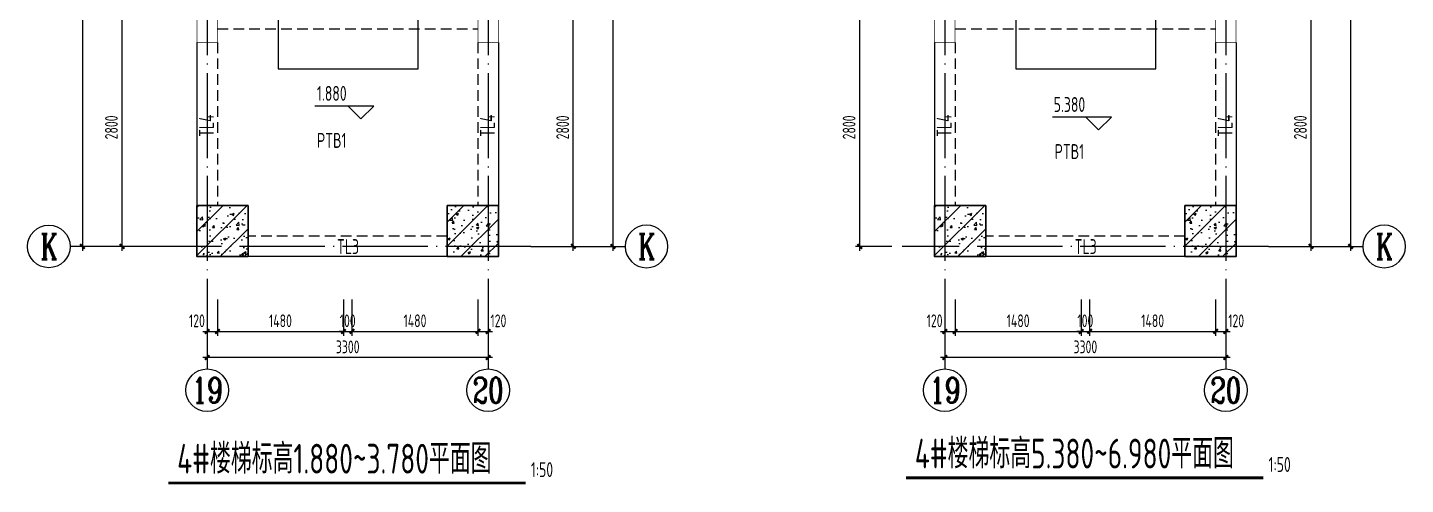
# Model space of a CAD drawing. Extents: x 56246 to 893198, y -950445 to -423535.
# Drawn here: x 383830 to 400013, y -476331 to -470956 of the extents above; entities that cross this region are included whole.
import ezdxf
from ezdxf.enums import TextEntityAlignment as Align

# ---------------------------------------------------------------- set-up
doc = ezdxf.new("R2010")
doc.units = 0
doc.header["$LTSCALE"] = 500
for name, pattern in [('CONTINOUS', [0]), ('DOTE', [2.42, 2, -0.2, 0.02, -0.2]), ('HIDDEN', [0.375, 0.25, -0.125])]:
    doc.linetypes.add(name, pattern=pattern)
for name, color, linetype, lineweight in [('0S-板-上层柱线', 6, 'Continuous', 18), ('0S-柱-线', 50, 'Continuous', 30), ('0S-梁-不可见', 4, 'HIDDEN', 18), ('0S-梁-线', 5, 'Continuous', 18), ('0S-楼梯-文字', 4, 'Continuous', 20), ('0S-轴线', 1, 'DOTE', 13), ('0S-轴线尺寸', 6, 'CONTINOUS', 18), ('0S-轴线编号', 6, 'CONTINOUS', 18), ('上层柱线', 6, 'Continuous', 18)]:
    doc.layers.add(name, color=color, linetype=linetype, lineweight=lineweight)
doc.layers.add('PUB_DIM', color=3, linetype='Continuous')
doc.styles.add('TSSD_Axis', font='complex.shx', dxfattribs={"width": 0.7, "bigfont": 'hztxt.shx'})
doc.styles.add('TSSD_DIMENSION', font='tssdeng.shx', dxfattribs={"width": 0.7, "bigfont": 'Hztxt.shx'})
doc.styles.add('TSSD_Rein', font='Tssdeng.shx', dxfattribs={"width": 0.7, "bigfont": 'hztxt.shx'})
doc.dimstyles.new('TSSD_50_50', dxfattribs={"dimtxt": 150, "dimasz": 50, "dimexe": 50, "dimexo": 125, "dimgap": 50, "dimtad": 1, "dimdec": 0, "dimzin": 0, "dimdsep": 46, "dimtxsty": 'TSSD_DIMENSION', "dimblk": 'ARCHTICK', "dimblk1": 'ARCHTICK', "dimblk2": 'ARCHTICK', "dimcen": 0, "dimdle": 50, "dimclrt": 7, "dimadec": 0, "dimazin": 0, "dimtfac": 1, "dimtdec": 0, "dimtix": 1, "dimtmove": 2, "dimatfit": 3, "dimfxl": 1, "dimtolj": 1, "dimtzin": 0, "dimarcsym": 0})
pattern_1 = [(45, (-63601.38, -22206.57), (-141.421356, 141.421356), []), (50, (-63601.38, -22206.57), (286.90407, -25.10085), [30, -330]), (355, (-63601.38, -22206.57), (-55.50053, 300.87685), [24, -264]), (100.4514, (-63577.47, -22208.66), (231.40375, 275.77582), [25.49608, -280.45684]), (46.1842, (-63601.38, -22126.57), (426.89642, -66.2076), [45, -495]), (96.6356, (-63565.8, -22132.1), (373.86508, 389.64715), [38.24412, -420.6852]), (351.1842, (-63601.38, -22126.57), (373.86478, 389.64744), [36, -396]), (21, (-63561.38, -22146.57), (238.76282, -161.04756), [30, -330]), (326, (-63561.38, -22146.57), (97.32613, 290.06002), [24, -264]), (71.4514, (-63541.48, -22159.99), (336.08905, 129.0122), [25.49608, -280.45684]), (37.5, (-63601.38, -22206.57), (4.863942, 133.157542), [2, -260.8, 2, -268, 2, -265]), (7.5, (-63601.38, -22206.57), (105.227815, 157.764685), [2, -152.8, 2, -254.8, 2, -101]), (327.5, (-63690.58, -22206.57), (213.528974, -9.021949), [2, -100, 2, -312, 2, -414]), (317.5, (-63730.58, -22206.57), (233.27447, 40.041993), [2, -130, 2, -207.2, 2, -294])]
pattern_2 = [(45, (-54937.36, -22206.57), (-141.421356, 141.421356), []), (50, (-54937.36, -22206.57), (286.90407, -25.10085), [30, -330]), (355, (-54937.36, -22206.57), (-55.50053, 300.87685), [24, -264]), (100.4514, (-54913.45, -22208.66), (231.40375, 275.77582), [25.49608, -280.45684]), (46.1842, (-54937.36, -22126.57), (426.89642, -66.2076), [45, -495]), (96.6356, (-54901.8, -22132.1), (373.86508, 389.64715), [38.24412, -420.6852]), (351.1842, (-54937.36, -22126.57), (373.86478, 389.64744), [36, -396]), (21, (-54897.36, -22146.57), (238.76282, -161.04756), [30, -330]), (326, (-54897.36, -22146.57), (97.32613, 290.06002), [24, -264]), (71.4514, (-54877.46, -22159.99), (336.08905, 129.0122), [25.49608, -280.45684]), (37.5, (-54937.36, -22206.57), (4.863942, 133.157542), [2, -260.8, 2, -268, 2, -265]), (7.5, (-54937.36, -22206.57), (105.227815, 157.764685), [2, -152.8, 2, -254.8, 2, -101]), (327.5, (-55026.56, -22206.57), (213.528974, -9.021949), [2, -100, 2, -312, 2, -414]), (317.5, (-55066.56, -22206.57), (233.27447, 40.041993), [2, -130, 2, -207.2, 2, -294])]

# ---------------------------------------------------------------- blocks, each defined once
blk = doc.blocks.new('ts_axno')
at = {"color": 0, "linetype": 'ByBlock', "lineweight": -2}
blk.add_circle((0, 0), 0.5, dxfattribs=at)
at = {"color": 0, "linetype": 'ByBlock', "lineweight": -2, "style": 'TSSD_Axis', "width": 0.7}
blk.add_attdef('A', text='', height=0.6, dxfattribs=at).set_placement((0, 0), align=Align.MIDDLE_CENTER)
blk = doc.blocks.new('_ArchTick')
at = {"color": 0, "linetype": 'ByBlock', "const_width": 0.5}
blk.add_lwpolyline([(-0.53, -0.53), (0.53, 0.53)], dxfattribs=at)
blk = doc.blocks.new('*D578')
at = {"layer": '0S-轴线尺寸', "color": 0, "lineweight": -2, "transparency": 16777216}
for p, q in [((385940, -474156), (385940, -474888)), ((389240, -474156), (389240, -474888)), ((389290, -474838), (385890, -474838))]:
    blk.add_line(p, q, dxfattribs=at)
at = {"layer": 'Defpoints', "color": 0, "transparency": 16777216}
for p in [(385940, -474031), (389240, -474031), (385940, -474838)]:
    blk.add_point(p, dxfattribs=at)
at = {"layer": '0S-轴线尺寸', "color": 0, "lineweight": -2, "transparency": 16777216, "xscale": 50, "yscale": 50, "zscale": 50, "rotation": 180}
blk.add_blockref('_ArchTick', (385940, -474838), dxfattribs=at)
at = {"layer": '0S-轴线尺寸', "color": 0, "lineweight": -2, "transparency": 16777216, "xscale": 50, "yscale": 50, "zscale": 50}
blk.add_blockref('_ArchTick', (389240, -474838), dxfattribs=at)
at = {"layer": '0S-轴线尺寸', "color": 7, "transparency": 16777216, "insert": (387590, -474713), "char_height": 150, "attachment_point": 5, "style": 'TSSD_DIMENSION'}
blk.add_mtext('\\A1;3300', dxfattribs=at)
blk = doc.blocks.new('*D579')
at = {"layer": '0S-轴线尺寸', "color": 0, "lineweight": -2, "transparency": 16777216}
for p, q in [((385315, -464731), (384424, -464731)), ((384474, -464681), (384474, -473581)), ((385315, -473531), (384424, -473531))]:
    blk.add_line(p, q, dxfattribs=at)
at = {"layer": 'Defpoints', "color": 0, "transparency": 16777216}
for p in [(385440, -464731), (384474, -473531), (385440, -473531)]:
    blk.add_point(p, dxfattribs=at)
at = {"layer": '0S-轴线尺寸', "color": 0, "lineweight": -2, "transparency": 16777216, "xscale": 50, "yscale": 50, "zscale": 50}
for p, rotation in [((384474, -464731), 90), ((384474, -473531), 270)]:
    blk.add_blockref('_ArchTick', p, dxfattribs=dict(at, rotation=rotation))
at = {"layer": '0S-轴线尺寸', "color": 7, "transparency": 16777216, "insert": (384349, -469131), "char_height": 150, "attachment_point": 5, "rotation": 90, "style": 'TSSD_DIMENSION'}
blk.add_mtext('\\A1;8800', dxfattribs=at)
blk = doc.blocks.new('*D580')
at = {"layer": '0S-轴线尺寸', "color": 0, "lineweight": -2, "transparency": 16777216}
for p, q in [((387640, -474156), (387640, -474581)), ((389120, -474156), (389120, -474581)), ((387590, -474531), (389170, -474531))]:
    blk.add_line(p, q, dxfattribs=at)
at = {"layer": 'Defpoints', "color": 0, "transparency": 16777216}
for p in [(387640, -474031), (389120, -474031), (389120, -474531)]:
    blk.add_point(p, dxfattribs=at)
at = {"layer": '0S-轴线尺寸', "color": 0, "lineweight": -2, "transparency": 16777216, "xscale": 50, "yscale": 50, "zscale": 50, "rotation": 180}
blk.add_blockref('_ArchTick', (387640, -474531), dxfattribs=at)
at = {"layer": '0S-轴线尺寸', "color": 0, "lineweight": -2, "transparency": 16777216, "xscale": 50, "yscale": 50, "zscale": 50}
blk.add_blockref('_ArchTick', (389120, -474531), dxfattribs=at)
at = {"layer": '0S-轴线尺寸', "color": 7, "transparency": 16777216, "insert": (388380, -474406), "char_height": 150, "attachment_point": 5, "style": 'TSSD_DIMENSION'}
blk.add_mtext('\\A1;1480', dxfattribs=at)
blk = doc.blocks.new('*D581')
at = {"layer": '0S-轴线尺寸', "color": 0, "lineweight": -2, "transparency": 16777216}
for p, q in [((389865, -470731), (390290, -470731)), ((390240, -473581), (390240, -470681)), ((389865, -473531), (390290, -473531))]:
    blk.add_line(p, q, dxfattribs=at)
at = {"layer": 'Defpoints', "color": 0, "transparency": 16777216}
for p in [(389740, -470731), (390240, -470731), (389740, -473531)]:
    blk.add_point(p, dxfattribs=at)
at = {"layer": '0S-轴线尺寸', "color": 0, "lineweight": -2, "transparency": 16777216, "xscale": 50, "yscale": 50, "zscale": 50}
for p, rotation in [((390240, -470731), 90), ((390240, -473531), 270)]:
    blk.add_blockref('_ArchTick', p, dxfattribs=dict(at, rotation=rotation))
at = {"layer": '0S-轴线尺寸', "color": 7, "transparency": 16777216, "insert": (390115, -472131), "char_height": 150, "attachment_point": 5, "rotation": 90, "style": 'TSSD_DIMENSION'}
blk.add_mtext('\\A1;2800', dxfattribs=at)
blk = doc.blocks.new('*D582')
at = {"layer": '0S-轴线尺寸', "color": 0, "lineweight": -2, "transparency": 16777216}
for p, q in [((389120, -474156), (389120, -474581)), ((389240, -474156), (389240, -474581)), ((389070, -474531), (389290, -474531))]:
    blk.add_line(p, q, dxfattribs=at)
at = {"layer": 'Defpoints', "color": 0, "transparency": 16777216}
for p in [(389120, -474031), (389240, -474031), (389240, -474531)]:
    blk.add_point(p, dxfattribs=at)
at = {"layer": '0S-轴线尺寸', "color": 0, "lineweight": -2, "transparency": 16777216, "xscale": 50, "yscale": 50, "zscale": 50, "rotation": 180}
blk.add_blockref('_ArchTick', (389120, -474531), dxfattribs=at)
at = {"layer": '0S-轴线尺寸', "color": 0, "lineweight": -2, "transparency": 16777216, "xscale": 50, "yscale": 50, "zscale": 50}
blk.add_blockref('_ArchTick', (389240, -474531), dxfattribs=at)
at = {"layer": '0S-轴线尺寸', "color": 7, "transparency": 16777216, "insert": (389360, -474406), "char_height": 150, "attachment_point": 5, "style": 'TSSD_DIMENSION'}
blk.add_mtext('\\A1;120', dxfattribs=at)
blk = doc.blocks.new('*D585')
at = {"layer": '0S-轴线尺寸', "color": 0, "lineweight": -2, "transparency": 16777216}
for p, q in [((385315, -470731), (384890, -470731)), ((384940, -473581), (384940, -470681)), ((385315, -473531), (384890, -473531))]:
    blk.add_line(p, q, dxfattribs=at)
at = {"layer": 'Defpoints', "color": 0, "transparency": 16777216}
for p in [(384940, -470731), (385440, -470731), (385440, -473531)]:
    blk.add_point(p, dxfattribs=at)
at = {"layer": '0S-轴线尺寸', "color": 0, "lineweight": -2, "transparency": 16777216, "xscale": 50, "yscale": 50, "zscale": 50}
for p, rotation in [((384940, -470731), 90), ((384940, -473531), 270)]:
    blk.add_blockref('_ArchTick', p, dxfattribs=dict(at, rotation=rotation))
at = {"layer": '0S-轴线尺寸', "color": 7, "transparency": 16777216, "insert": (384815, -472131), "char_height": 150, "attachment_point": 5, "rotation": 90, "style": 'TSSD_DIMENSION'}
blk.add_mtext('\\A1;2800', dxfattribs=at)
blk = doc.blocks.new('*D586')
at = {"layer": '0S-轴线尺寸', "color": 0, "lineweight": -2, "transparency": 16777216}
for p, q in [((387540, -474156), (387540, -474581)), ((387640, -474156), (387640, -474581)), ((387540, -474531), (387490, -474531)), ((387540, -474531), (387640, -474531)), ((387640, -474531), (387690, -474531))]:
    blk.add_line(p, q, dxfattribs=at)
at = {"layer": 'Defpoints', "color": 0, "transparency": 16777216}
for p in [(387540, -474031), (387640, -474031), (387640, -474531)]:
    blk.add_point(p, dxfattribs=at)
at = {"layer": '0S-轴线尺寸', "color": 0, "lineweight": -2, "transparency": 16777216, "xscale": 50, "yscale": 50, "zscale": 50}
blk.add_blockref('_ArchTick', (387540, -474531), dxfattribs=at)
at = {"layer": '0S-轴线尺寸', "color": 0, "lineweight": -2, "transparency": 16777216, "xscale": 50, "yscale": 50, "zscale": 50, "rotation": 180}
blk.add_blockref('_ArchTick', (387640, -474531), dxfattribs=at)
at = {"layer": '0S-轴线尺寸', "color": 7, "transparency": 16777216, "insert": (387590, -474406), "char_height": 150, "attachment_point": 5, "style": 'TSSD_DIMENSION'}
blk.add_mtext('\\A1;100', dxfattribs=at)
blk = doc.blocks.new('*D587')
at = {"layer": '0S-轴线尺寸', "color": 0, "lineweight": -2, "transparency": 16777216}
for p, q in [((386060, -474156), (386060, -474581)), ((387540, -474156), (387540, -474581)), ((386010, -474531), (387590, -474531))]:
    blk.add_line(p, q, dxfattribs=at)
at = {"layer": 'Defpoints', "color": 0, "transparency": 16777216}
for p in [(386060, -474031), (387540, -474031), (387540, -474531)]:
    blk.add_point(p, dxfattribs=at)
at = {"layer": '0S-轴线尺寸', "color": 0, "lineweight": -2, "transparency": 16777216, "xscale": 50, "yscale": 50, "zscale": 50, "rotation": 180}
blk.add_blockref('_ArchTick', (386060, -474531), dxfattribs=at)
at = {"layer": '0S-轴线尺寸', "color": 0, "lineweight": -2, "transparency": 16777216, "xscale": 50, "yscale": 50, "zscale": 50}
blk.add_blockref('_ArchTick', (387540, -474531), dxfattribs=at)
at = {"layer": '0S-轴线尺寸', "color": 7, "transparency": 16777216, "insert": (386800, -474406), "char_height": 150, "attachment_point": 5, "style": 'TSSD_DIMENSION'}
blk.add_mtext('\\A1;1480', dxfattribs=at)
blk = doc.blocks.new('*D588')
at = {"layer": '0S-轴线尺寸', "color": 0, "lineweight": -2, "transparency": 16777216}
for p, q in [((385940, -474156), (385940, -474581)), ((386060, -474156), (386060, -474581)), ((385890, -474531), (386110, -474531))]:
    blk.add_line(p, q, dxfattribs=at)
at = {"layer": 'Defpoints', "color": 0, "transparency": 16777216}
for p in [(385940, -474031), (386060, -474031), (386060, -474531)]:
    blk.add_point(p, dxfattribs=at)
at = {"layer": '0S-轴线尺寸', "color": 0, "lineweight": -2, "transparency": 16777216, "xscale": 50, "yscale": 50, "zscale": 50, "rotation": 180}
blk.add_blockref('_ArchTick', (385940, -474531), dxfattribs=at)
at = {"layer": '0S-轴线尺寸', "color": 0, "lineweight": -2, "transparency": 16777216, "xscale": 50, "yscale": 50, "zscale": 50}
blk.add_blockref('_ArchTick', (386060, -474531), dxfattribs=at)
at = {"layer": '0S-轴线尺寸', "color": 7, "transparency": 16777216, "insert": (385819, -474406), "char_height": 150, "attachment_point": 5, "style": 'TSSD_DIMENSION'}
blk.add_mtext('\\A1;120', dxfattribs=at)
blk = doc.blocks.new('*D593')
at = {"layer": '0S-轴线尺寸', "color": 0, "lineweight": -2, "transparency": 16777216}
for p, q in [((389865, -464731), (390755, -464731)), ((390705, -464681), (390705, -473581)), ((389865, -473531), (390755, -473531))]:
    blk.add_line(p, q, dxfattribs=at)
at = {"layer": 'Defpoints', "color": 0, "transparency": 16777216}
for p in [(389740, -464731), (389740, -473531), (390705, -473531)]:
    blk.add_point(p, dxfattribs=at)
at = {"layer": '0S-轴线尺寸', "color": 0, "lineweight": -2, "transparency": 16777216, "xscale": 50, "yscale": 50, "zscale": 50}
for p, rotation in [((390705, -464731), 90), ((390705, -473531), 270)]:
    blk.add_blockref('_ArchTick', p, dxfattribs=dict(at, rotation=rotation))
at = {"layer": '0S-轴线尺寸', "color": 7, "transparency": 16777216, "insert": (390580, -469131), "char_height": 150, "attachment_point": 5, "rotation": 90, "style": 'TSSD_DIMENSION'}
blk.add_mtext('\\A1;8800', dxfattribs=at)
blk = doc.blocks.new('*D604')
at = {"layer": '0S-轴线尺寸', "color": 0, "lineweight": -2, "transparency": 16777216}
for p, q in [((394604, -474156), (394604, -474888)), ((397904, -474156), (397904, -474888)), ((397954, -474838), (394554, -474838))]:
    blk.add_line(p, q, dxfattribs=at)
at = {"layer": 'Defpoints', "color": 0, "transparency": 16777216}
for p in [(394604, -474031), (397904, -474031), (394604, -474838)]:
    blk.add_point(p, dxfattribs=at)
at = {"layer": '0S-轴线尺寸', "color": 0, "lineweight": -2, "transparency": 16777216, "xscale": 50, "yscale": 50, "zscale": 50, "rotation": 180}
blk.add_blockref('_ArchTick', (394604, -474838), dxfattribs=at)
at = {"layer": '0S-轴线尺寸', "color": 0, "lineweight": -2, "transparency": 16777216, "xscale": 50, "yscale": 50, "zscale": 50}
blk.add_blockref('_ArchTick', (397904, -474838), dxfattribs=at)
at = {"layer": '0S-轴线尺寸', "color": 7, "transparency": 16777216, "insert": (396254, -474713), "char_height": 150, "attachment_point": 5, "style": 'TSSD_DIMENSION'}
blk.add_mtext('\\A1;3300', dxfattribs=at)
blk = doc.blocks.new('*D594')
at = {"layer": '0S-轴线尺寸', "color": 0, "lineweight": -2, "transparency": 16777216}
for p, q in [((396304, -474156), (396304, -474581)), ((397784, -474156), (397784, -474581)), ((396254, -474531), (397834, -474531))]:
    blk.add_line(p, q, dxfattribs=at)
at = {"layer": 'Defpoints', "color": 0, "transparency": 16777216}
for p in [(396304, -474031), (397784, -474031), (397784, -474531)]:
    blk.add_point(p, dxfattribs=at)
at = {"layer": '0S-轴线尺寸', "color": 0, "lineweight": -2, "transparency": 16777216, "xscale": 50, "yscale": 50, "zscale": 50, "rotation": 180}
blk.add_blockref('_ArchTick', (396304, -474531), dxfattribs=at)
at = {"layer": '0S-轴线尺寸', "color": 0, "lineweight": -2, "transparency": 16777216, "xscale": 50, "yscale": 50, "zscale": 50}
blk.add_blockref('_ArchTick', (397784, -474531), dxfattribs=at)
at = {"layer": '0S-轴线尺寸', "color": 7, "transparency": 16777216, "insert": (397044, -474406), "char_height": 150, "attachment_point": 5, "style": 'TSSD_DIMENSION'}
blk.add_mtext('\\A1;1480', dxfattribs=at)
blk = doc.blocks.new('*D595')
at = {"layer": '0S-轴线尺寸', "color": 0, "lineweight": -2, "transparency": 16777216}
for p, q in [((398529, -470731), (398954, -470731)), ((398904, -473581), (398904, -470681)), ((398529, -473531), (398954, -473531))]:
    blk.add_line(p, q, dxfattribs=at)
at = {"layer": 'Defpoints', "color": 0, "transparency": 16777216}
for p in [(398404, -470731), (398904, -470731), (398404, -473531)]:
    blk.add_point(p, dxfattribs=at)
at = {"layer": '0S-轴线尺寸', "color": 0, "lineweight": -2, "transparency": 16777216, "xscale": 50, "yscale": 50, "zscale": 50}
for p, rotation in [((398904, -470731), 90), ((398904, -473531), 270)]:
    blk.add_blockref('_ArchTick', p, dxfattribs=dict(at, rotation=rotation))
at = {"layer": '0S-轴线尺寸', "color": 7, "transparency": 16777216, "insert": (398779, -472131), "char_height": 150, "attachment_point": 5, "rotation": 90, "style": 'TSSD_DIMENSION'}
blk.add_mtext('\\A1;2800', dxfattribs=at)
blk = doc.blocks.new('*D596')
at = {"layer": '0S-轴线尺寸', "color": 0, "lineweight": -2, "transparency": 16777216}
for p, q in [((397784, -474156), (397784, -474581)), ((397904, -474156), (397904, -474581)), ((397734, -474531), (397954, -474531))]:
    blk.add_line(p, q, dxfattribs=at)
at = {"layer": 'Defpoints', "color": 0, "transparency": 16777216}
for p in [(397784, -474031), (397904, -474031), (397904, -474531)]:
    blk.add_point(p, dxfattribs=at)
at = {"layer": '0S-轴线尺寸', "color": 0, "lineweight": -2, "transparency": 16777216, "xscale": 50, "yscale": 50, "zscale": 50, "rotation": 180}
blk.add_blockref('_ArchTick', (397784, -474531), dxfattribs=at)
at = {"layer": '0S-轴线尺寸', "color": 0, "lineweight": -2, "transparency": 16777216, "xscale": 50, "yscale": 50, "zscale": 50}
blk.add_blockref('_ArchTick', (397904, -474531), dxfattribs=at)
at = {"layer": '0S-轴线尺寸', "color": 7, "transparency": 16777216, "insert": (398025, -474406), "char_height": 150, "attachment_point": 5, "style": 'TSSD_DIMENSION'}
blk.add_mtext('\\A1;120', dxfattribs=at)
blk = doc.blocks.new('*D598')
at = {"layer": '0S-轴线尺寸', "color": 0, "lineweight": -2, "transparency": 16777216}
for p, q in [((393979, -470731), (393554, -470731)), ((393604, -473581), (393604, -470681)), ((393979, -473531), (393554, -473531))]:
    blk.add_line(p, q, dxfattribs=at)
at = {"layer": 'Defpoints', "color": 0, "transparency": 16777216}
for p in [(393604, -470731), (394104, -470731), (394104, -473531)]:
    blk.add_point(p, dxfattribs=at)
at = {"layer": '0S-轴线尺寸', "color": 0, "lineweight": -2, "transparency": 16777216, "xscale": 50, "yscale": 50, "zscale": 50}
for p, rotation in [((393604, -470731), 90), ((393604, -473531), 270)]:
    blk.add_blockref('_ArchTick', p, dxfattribs=dict(at, rotation=rotation))
at = {"layer": '0S-轴线尺寸', "color": 7, "transparency": 16777216, "insert": (393479, -472131), "char_height": 150, "attachment_point": 5, "rotation": 90, "style": 'TSSD_DIMENSION'}
blk.add_mtext('\\A1;2800', dxfattribs=at)
blk = doc.blocks.new('*D599')
at = {"layer": '0S-轴线尺寸', "color": 0, "lineweight": -2, "transparency": 16777216}
for p, q in [((396204, -474156), (396204, -474581)), ((396304, -474156), (396304, -474581)), ((396204, -474531), (396154, -474531)), ((396204, -474531), (396304, -474531)), ((396304, -474531), (396354, -474531))]:
    blk.add_line(p, q, dxfattribs=at)
at = {"layer": 'Defpoints', "color": 0, "transparency": 16777216}
for p in [(396204, -474031), (396304, -474031), (396304, -474531)]:
    blk.add_point(p, dxfattribs=at)
at = {"layer": '0S-轴线尺寸', "color": 0, "lineweight": -2, "transparency": 16777216, "xscale": 50, "yscale": 50, "zscale": 50}
blk.add_blockref('_ArchTick', (396204, -474531), dxfattribs=at)
at = {"layer": '0S-轴线尺寸', "color": 0, "lineweight": -2, "transparency": 16777216, "xscale": 50, "yscale": 50, "zscale": 50, "rotation": 180}
blk.add_blockref('_ArchTick', (396304, -474531), dxfattribs=at)
at = {"layer": '0S-轴线尺寸', "color": 7, "transparency": 16777216, "insert": (396254, -474406), "char_height": 150, "attachment_point": 5, "style": 'TSSD_DIMENSION'}
blk.add_mtext('\\A1;100', dxfattribs=at)
blk = doc.blocks.new('*D600')
at = {"layer": '0S-轴线尺寸', "color": 0, "lineweight": -2, "transparency": 16777216}
for p, q in [((394724, -474156), (394724, -474581)), ((396204, -474156), (396204, -474581)), ((394674, -474531), (396254, -474531))]:
    blk.add_line(p, q, dxfattribs=at)
at = {"layer": 'Defpoints', "color": 0, "transparency": 16777216}
for p in [(394724, -474031), (396204, -474031), (396204, -474531)]:
    blk.add_point(p, dxfattribs=at)
at = {"layer": '0S-轴线尺寸', "color": 0, "lineweight": -2, "transparency": 16777216, "xscale": 50, "yscale": 50, "zscale": 50, "rotation": 180}
blk.add_blockref('_ArchTick', (394724, -474531), dxfattribs=at)
at = {"layer": '0S-轴线尺寸', "color": 0, "lineweight": -2, "transparency": 16777216, "xscale": 50, "yscale": 50, "zscale": 50}
blk.add_blockref('_ArchTick', (396204, -474531), dxfattribs=at)
at = {"layer": '0S-轴线尺寸', "color": 7, "transparency": 16777216, "insert": (395464, -474406), "char_height": 150, "attachment_point": 5, "style": 'TSSD_DIMENSION'}
blk.add_mtext('\\A1;1480', dxfattribs=at)
blk = doc.blocks.new('*D601')
at = {"layer": '0S-轴线尺寸', "color": 0, "lineweight": -2, "transparency": 16777216}
for p, q in [((394604, -474156), (394604, -474581)), ((394724, -474156), (394724, -474581)), ((394554, -474531), (394774, -474531))]:
    blk.add_line(p, q, dxfattribs=at)
at = {"layer": 'Defpoints', "color": 0, "transparency": 16777216}
for p in [(394604, -474031), (394724, -474031), (394724, -474531)]:
    blk.add_point(p, dxfattribs=at)
at = {"layer": '0S-轴线尺寸', "color": 0, "lineweight": -2, "transparency": 16777216, "xscale": 50, "yscale": 50, "zscale": 50, "rotation": 180}
blk.add_blockref('_ArchTick', (394604, -474531), dxfattribs=at)
at = {"layer": '0S-轴线尺寸', "color": 0, "lineweight": -2, "transparency": 16777216, "xscale": 50, "yscale": 50, "zscale": 50}
blk.add_blockref('_ArchTick', (394724, -474531), dxfattribs=at)
at = {"layer": '0S-轴线尺寸', "color": 7, "transparency": 16777216, "insert": (394483, -474406), "char_height": 150, "attachment_point": 5, "style": 'TSSD_DIMENSION'}
blk.add_mtext('\\A1;120', dxfattribs=at)
blk = doc.blocks.new('*D605')
at = {"layer": '0S-轴线尺寸', "color": 0, "lineweight": -2, "transparency": 16777216}
for p, q in [((398529, -464731), (399419, -464731)), ((399369, -464681), (399369, -473581)), ((398529, -473531), (399419, -473531))]:
    blk.add_line(p, q, dxfattribs=at)
at = {"layer": 'Defpoints', "color": 0, "transparency": 16777216}
for p in [(398404, -464731), (398404, -473531), (399369, -473531)]:
    blk.add_point(p, dxfattribs=at)
at = {"layer": '0S-轴线尺寸', "color": 0, "lineweight": -2, "transparency": 16777216, "xscale": 50, "yscale": 50, "zscale": 50}
for p, rotation in [((399369, -464731), 90), ((399369, -473531), 270)]:
    blk.add_blockref('_ArchTick', p, dxfattribs=dict(at, rotation=rotation))
at = {"layer": '0S-轴线尺寸', "color": 7, "transparency": 16777216, "insert": (399244, -469131), "char_height": 150, "attachment_point": 5, "rotation": 90, "style": 'TSSD_DIMENSION'}
blk.add_mtext('\\A1;8800', dxfattribs=at)

msp = doc.modelspace()

# ---------------------------------------------------------------- hatches: boundary and pattern name
at = {"layer": '上层柱线'}
h = msp.add_hatch(dxfattribs=at)
h.set_pattern_fill('钢筋混凝土', color=256, scale=40, pattern_type=2)
h.set_pattern_definition(pattern_1)
h.paths.add_polyline_path([(385819.5279, -473051.0176), (385819.5279, -473651.0176), (386419.5279, -473651.0176), (386419.5279, -473051.0176)])
h = msp.add_hatch(dxfattribs=at)
h.set_pattern_fill('钢筋混凝土', color=256, scale=40, pattern_type=2)
h.set_pattern_definition(pattern_1)
h.paths.add_polyline_path([(388759.5279, -473051.0176), (388759.5279, -473651.0176), (389359.5279, -473651.0176), (389359.5279, -473051.0176)])
h = msp.add_hatch(dxfattribs=at)
h.set_pattern_fill('钢筋混凝土', color=256, scale=40, pattern_type=2)
h.set_pattern_definition(pattern_2)
h.paths.add_polyline_path([(394483.5483, -473051.0176), (394483.5483, -473651.0176), (395083.5483, -473651.0176), (395083.5483, -473051.0176)])
h = msp.add_hatch(dxfattribs=at)
h.set_pattern_fill('钢筋混凝土', color=256, scale=40, pattern_type=2)
h.set_pattern_definition(pattern_2)
h.paths.add_polyline_path([(397423.5483, -473051.0176), (397423.5483, -473651.0176), (398023.5483, -473651.0176), (398023.5483, -473051.0176)])

# ---------------------------------------------------------------- linework, layer by layer
at = {"layer": '0S-板-上层柱线', "const_width": 10}
for points in [[(385819.5279, -470731.0176), (386059.5279, -470731.0176), (386059.5279, -471131.0176), (385819.5279, -471131.0176)], [(389119.5279, -470731.0176), (389359.5279, -470731.0176), (389359.5279, -471131.0176), (389119.5279, -471131.0176)], [(394483.5483, -470731.0176), (394723.5483, -470731.0176), (394723.5483, -471131.0176), (394483.5483, -471131.0176)], [(397783.5483, -470731.0176), (398023.5483, -470731.0176), (398023.5483, -471131.0176), (397783.5483, -471131.0176)]]:
    msp.add_lwpolyline(points, close=True, dxfattribs=at)
at = {"layer": '0S-柱-线'}
for points in [[(385819.5279, -473051.0176), (385819.5279, -473651.0176), (386419.5279, -473651.0176), (386419.5279, -473051.0176)], [(388759.5279, -473051.0176), (388759.5279, -473651.0176), (389359.5279, -473651.0176), (389359.5279, -473051.0176)], [(394483.5483, -473051.0176), (394483.5483, -473651.0176), (395083.5483, -473651.0176), (395083.5483, -473051.0176)], [(397423.5483, -473051.0176), (397423.5483, -473651.0176), (398023.5483, -473651.0176), (398023.5483, -473051.0176)]]:
    msp.add_lwpolyline(points, close=True, dxfattribs=at)
at = {"layer": '0S-梁-不可见'}
for p, q in [((386059.5279, -470971.0176), (389119.5279, -470971.0176)), ((394723.5483, -470971.0176), (397783.5483, -470971.0176)), ((386059.5279, -471131.0176), (386059.5279, -473051.0176)), ((389119.5279, -471131.0176), (389119.5279, -473051.0176)), ((394723.5483, -471131.0176), (394723.5483, -473051.0176)), ((397783.5483, -471131.0176), (397783.5483, -473051.0176)), ((388759.5279, -473411.0176), (386419.5279, -473411.0176)), ((397423.5483, -473411.0176), (395083.5483, -473411.0176))]:
    msp.add_line(p, q, dxfattribs=at)
at = {"layer": '0S-梁-线'}
for p, q in [((385819.5279, -471131.0176), (385819.5279, -473051.0176)), ((389359.5279, -471131.0176), (389359.5279, -473051.0176)), ((394483.5483, -471131.0176), (394483.5483, -473051.0176)), ((398023.5483, -471131.0176), (398023.5483, -473051.0176)), ((388759.5279, -473651.0176), (386419.5279, -473651.0176)), ((397423.5483, -473651.0176), (395083.5483, -473651.0176))]:
    msp.add_line(p, q, dxfattribs=at)
at = {"layer": '0S-楼梯-文字'}
for p, q in [((387745.2934, -471880.2854), (387205.2934, -471880.2854)), ((387595.2934, -471880.2854), (387745.2934, -472030.2854)), ((387895.2934, -471880.2854), (387595.2934, -471880.2854)), ((387745.2934, -472030.2854), (387895.2934, -471880.2854)), ((396409.3138, -472011.3649), (395869.3138, -472011.3649)), ((396259.3138, -472011.3649), (396409.3138, -472161.3649)), ((396559.3138, -472011.3649), (396259.3138, -472011.3649)), ((396409.3138, -472161.3649), (396559.3138, -472011.3649))]:
    msp.add_line(p, q, dxfattribs=at)
at = {"layer": '0S-楼梯-文字', "const_width": 35}
for points in [[(394146.5023, -476253.4195), (398343.1346, -476253.4195)], [(385482.4819, -476313.919), (389679.1142, -476313.919)]]:
    msp.add_lwpolyline(points, dxfattribs=at)
at = {"layer": '0S-轴线'}
for p, q in [((385939.5279, -464231.0176), (385939.5279, -474031.0176)), ((389239.5279, -464231.0176), (389239.5279, -474031.0176)), ((394603.5483, -464231.0176), (394603.5483, -474031.0176)), ((397903.5483, -464231.0176), (397903.5483, -474031.0176)), ((389739.5279, -473531.0176), (385439.5279, -473531.0176)), ((398403.5483, -473531.0176), (394103.5483, -473531.0176))]:
    msp.add_line(p, q, dxfattribs=at)
at = {"layer": '0S-轴线尺寸'}
for p, q in [((385939.5279, -474031.0176), (385939.5279, -474972.6017)), ((389239.5279, -474031.0176), (389239.5279, -474972.6017)), ((394603.5483, -474031.0176), (394603.5483, -474972.6017)), ((397903.5483, -474031.0176), (397903.5483, -474972.6017))]:
    msp.add_line(p, q, dxfattribs=at)
at = {"layer": '0S-轴线编号'}
for p, q in [((385439.5279, -473531.0176), (384329.8621, -473531.0176)), ((389739.5279, -473531.0176), (390849.1938, -473531.0176)), ((398403.5483, -473531.0176), (399513.2142, -473531.0176))]:
    msp.add_line(p, q, dxfattribs=at)
at = {"layer": 'PUB_DIM'}
for points in [[(386774.5279, -469535.6358), (386774.5279, -471442.8573), (388419.072, -471442.8573), (388419.072, -467512.7006)], [(395438.5483, -469535.6358), (395438.5483, -471442.8573), (397083.0923, -471442.8573), (397083.0923, -467512.7006)]]:
    msp.add_lwpolyline(points, dxfattribs=at)
at = {"layer": '上层柱线'}
for points in [[(385819.5279, -473051.0176), (385819.5279, -473651.0176), (386419.5279, -473651.0176), (386419.5279, -473051.0176)], [(388759.5279, -473051.0176), (388759.5279, -473651.0176), (389359.5279, -473651.0176), (389359.5279, -473051.0176)], [(394483.5483, -473051.0176), (394483.5483, -473651.0176), (395083.5483, -473651.0176), (395083.5483, -473051.0176)], [(397423.5483, -473051.0176), (397423.5483, -473651.0176), (398023.5483, -473651.0176), (398023.5483, -473051.0176)]]:
    msp.add_lwpolyline(points, close=True, dxfattribs=at)

# ---------------------------------------------------------------- block references
at = {"layer": '0S-轴线编号'}
ref = msp.add_blockref('ts_axno', (384079.8621, -473531.0176), dxfattribs=dict(at, xscale=500, yscale=500, zscale=500))
ref.add_attrib('18', 'K', dxfattribs={"height": 300, "style": 'TSSD_Axis', "width": 0.7}).set_placement((384079.8621, -473531.0176), align=Align.MIDDLE_CENTER)
ref = msp.add_blockref('ts_axno', (391099.1938, -473531.0176), dxfattribs=dict(at, xscale=-500, yscale=500, zscale=500))
ref.add_attrib('18', 'K', dxfattribs={"height": 300, "style": 'TSSD_Axis', "width": 0.7}).set_placement((391099.1938, -473531.0176), align=Align.MIDDLE_CENTER)
ref = msp.add_blockref('ts_axno', (399763.2142, -473531.0176), dxfattribs=dict(at, xscale=-500, yscale=500, zscale=500))
ref.add_attrib('18', 'K', dxfattribs={"height": 300, "style": 'TSSD_Axis', "width": 0.7}).set_placement((399763.2142, -473531.0176), align=Align.MIDDLE_CENTER)
ref = msp.add_blockref('ts_axno', (385939.5279, -475222.6017), dxfattribs=dict(at, xscale=500, yscale=500, zscale=500))
ref.add_attrib('17', '19', dxfattribs={"height": 300, "style": 'TSSD_Axis', "width": 0.7}).set_placement((385939.5279, -475222.6017), align=Align.MIDDLE_CENTER)
ref = msp.add_blockref('ts_axno', (389239.5279, -475222.6017), dxfattribs=dict(at, xscale=500, yscale=500, zscale=500))
ref.add_attrib('18', '20', dxfattribs={"height": 300, "style": 'TSSD_Axis', "width": 0.7}).set_placement((389239.5279, -475222.6017), align=Align.MIDDLE_CENTER)
ref = msp.add_blockref('ts_axno', (394603.5483, -475222.6017), dxfattribs=dict(at, xscale=500, yscale=500, zscale=500))
ref.add_attrib('17', '19', dxfattribs={"height": 300, "style": 'TSSD_Axis', "width": 0.7}).set_placement((394603.5483, -475222.6017), align=Align.MIDDLE_CENTER)
ref = msp.add_blockref('ts_axno', (397903.5483, -475222.6017), dxfattribs=dict(at, xscale=500, yscale=500, zscale=500))
ref.add_attrib('18', '20', dxfattribs={"height": 300, "style": 'TSSD_Axis', "width": 0.7}).set_placement((397903.5483, -475222.6017), align=Align.MIDDLE_CENTER)

# ---------------------------------------------------------------- texts
at = {"layer": '0S-楼梯-文字', "style": 'TSSD_Rein', "width": 0.7}
for s, p in [('1.880', (387402.8729, -471730.2854)), ('5.380', (396066.8933, -471861.3649)), ('PTB1', (387402.8729, -472283.6032)), ('PTB1', (396066.8933, -472414.6827))]:
    msp.add_text(s, height=175, dxfattribs=at).set_placement(p, align=Align.MIDDLE)
for p in [(386019.4997, -472242.6359), (389319.4997, -472242.6359), (394683.5201, -472242.6359), (397983.5201, -472242.6359)]:
    msp.add_text('TL4', height=175, rotation=90, dxfattribs=at).set_placement(p)
at = {"layer": '0S-楼梯-文字', "width": 0.7}
for s, height, style, p in [('TL3', 175, 'TSSD_Rein', (387464.3494, -473620.673)), ('TL3', 175, 'TSSD_Rein', (396128.3697, -473620.673)), ('4#楼梯标高5.380~6.980平面图', 350, 'TSSD_DIMENSION', (394250.9852, -476142.6911)), ('4#楼梯标高1.880~3.780平面图', 350, 'TSSD_DIMENSION', (385586.9649, -476203.1907)), ('1:50', 175, 'TSSD_Rein', (389740.7675, -476243.919)), ('1:50', 175, 'TSSD_Rein', (398404.7878, -476183.4195))]:
    msp.add_text(s, height=height, dxfattribs=dict(at, style=style)).set_placement(p)

# ---------------------------------------------------------------- dimensions: what is measured, and where the dimension line sits
at = {"layer": '0S-轴线尺寸'}
for base, p1, p2, angle, picture, middle in [((384474.0466, -473531.0176), (385439.5279, -464731.0176), (385439.5279, -473531.0176), 270, '*D579', (384349.0466, -469131.0176)), ((390705.0093, -473531.0176), (389739.5279, -464731.0176), (389739.5279, -473531.0176), 270, '*D593', (390580.0093, -469131.0176)), ((399369.0297, -473531.0176), (398403.5483, -464731.0176), (398403.5483, -473531.0176), 270, '*D605', (399244.0297, -469131.0176)), ((385939.5279, -474838.3873), (389239.5279, -474031.0176), (385939.5279, -474031.0176), 0, '*D578', (387589.5279, -474713.3873))]:
    dim = msp.add_linear_dim(base=base, p1=p1, p2=p2, angle=angle, dimstyle='TSSD_50_50', dxfattribs=at)
    dim.commit()
    dim.dimension.update_dxf_attribs({"geometry": picture, "text_midpoint": middle})
for p1, p2, distance, picture, middle in [((385439.5279, -473531.0176), (385439.5279, -470731.0176), 500, '*D585', (384814.5279, -472131.0176)), ((389739.5279, -473531.0176), (389739.5279, -470731.0176), -500, '*D581', (390114.5279, -472131.0176)), ((394103.5483, -473531.0176), (394103.5483, -470731.0176), 500, '*D598', (393478.5483, -472131.0176)), ((398403.5483, -473531.0176), (398403.5483, -470731.0176), -500, '*D595', (398778.5483, -472131.0176)), ((386059.5279, -474031.0176), (387539.5279, -474031.0176), -500, '*D587', (386799.5279, -474406.0176)), ((387539.5279, -474031.0176), (387639.5279, -474031.0176), -500, '*D586', (387589.5279, -474406.0176)), ((387639.5279, -474031.0176), (389119.5279, -474031.0176), -500, '*D580', (388379.5279, -474406.0176)), ((394723.5483, -474031.0176), (396203.5483, -474031.0176), -500, '*D600', (395463.5483, -474406.0176)), ((396203.5483, -474031.0176), (396303.5483, -474031.0176), -500, '*D599', (396253.5483, -474406.0176)), ((396303.5483, -474031.0176), (397783.5483, -474031.0176), -500, '*D594', (397043.5483, -474406.0176))]:
    dim = msp.add_aligned_dim(p1=p1, p2=p2, distance=distance, dimstyle='TSSD_50_50', dxfattribs=at)
    dim.commit()
    dim.dimension.update_dxf_attribs({"geometry": picture, "text_midpoint": middle})
for base, p1, p2, picture, middle in [((386059.5279, -474531.0176), (385939.5279, -474031.0176), (386059.5279, -474031.0176), '*D588', (385818.5664, -474406.0176)), ((389239.5279, -474531.0176), (389119.5279, -474031.0176), (389239.5279, -474031.0176), '*D582', (389360.4895, -474406.0176)), ((394723.5483, -474531.0176), (394603.5483, -474031.0176), (394723.5483, -474031.0176), '*D601', (394482.5867, -474406.0176)), ((397903.5483, -474531.0176), (397783.5483, -474031.0176), (397903.5483, -474031.0176), '*D596', (398024.5098, -474406.0176))]:
    dim = msp.add_linear_dim(base=base, p1=p1, p2=p2, angle=0, dimstyle='TSSD_50_50', dxfattribs=at)
    dim.commit()
    dim.dimension.update_dxf_attribs({"geometry": picture, "text_midpoint": middle, "dimtype": 161})
dim = msp.add_linear_dim(base=(394603.5483, -474838.3873), p1=(397903.5483, -474031.0176), p2=(394603.5483, -474031.0176), dimstyle='TSSD_50_50', dxfattribs=at)
dim.commit()
dim.dimension.update_dxf_attribs({"geometry": '*D604', "text_midpoint": (396253.5483, -474713.3873)})

doc.saveas('drawing.dxf')
